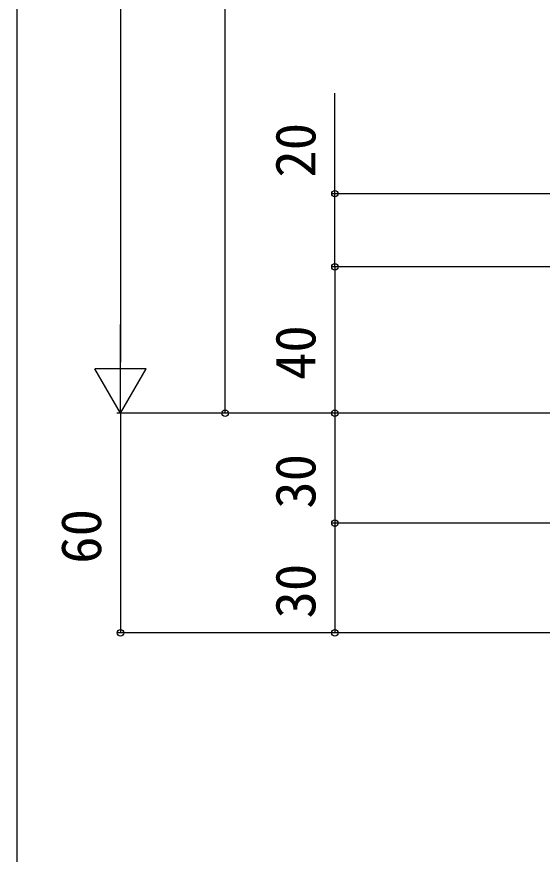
# Model space of a CAD drawing. Units: millimetres, scale not verified. Extents: x -875 to 875, y -1299 to 1292.
# Drawn here: x -875 to -731.3, y 1.1 to 230 of the extents above; entities that cross this region are included whole.
import ezdxf
from ezdxf.enums import TextEntityAlignment as Align

# ---------------------------------------------------------------- set-up
doc = ezdxf.new("R2010")
doc.units = ezdxf.units.MM
doc.header["$LTSCALE"] = 8
doc.layers.add('0-8_YKK_D', color=6, linetype='Continuous')
doc.layers.add('0-9_YKK_ZWAK', color=7, linetype='Continuous')
doc.styles.add('ＭＳ ゴシック', font='')
doc.styles.get('ＭＳ ゴシック').set_extended_font_data('MS Gothic')

msp = doc.modelspace()

# ---------------------------------------------------------------- linework, layer by layer
at = {"layer": '0-8_YKK_D'}
for p, q in [((-846.626, 957.598), (-846.626, 135.599)), ((-818.023, 121.598), (-818.023, 871.598)), ((-623.023, 181.599), (-789.023, 181.599)), ((-623.023, 161.599), (-789.023, 161.599)), ((-623.023, 161.599), (-789.023, 161.599)), ((-788.023, 161.599), (-788.023, 121.599)), ((-846.626, 121.599), (-846.626, 145.847)), ((-846.626, 121.599), (-853.626, 133.723)), ((-839.626, 133.723), (-853.626, 133.723)), ((-846.626, 121.599), (-839.626, 133.723)), ((-697.023, 121.599), (-847.626, 121.599)), ((-697.023, 121.599), (-847.626, 121.599)), ((-846.626, 121.599), (-846.626, 61.599)), ((-764.023, 121.598), (-819.023, 121.598)), ((-697.023, 121.599), (-789.023, 121.599)), ((-697.023, 121.599), (-789.023, 121.599)), ((-788.023, 121.599), (-788.023, 91.599)), ((-681.523, 91.599), (-789.023, 91.599)), ((-681.523, 91.599), (-789.023, 91.599)), ((-788.023, 91.599), (-788.023, 61.599)), ((-698.523, 61.599), (-847.626, 61.599)), ((-698.523, 61.599), (-789.023, 61.599))]:
    msp.add_line(p, q, dxfattribs=at)
msp.add_lwpolyline([(-788.023, 161.599), (-788.023, 181.599), (-788.023, 209.042)], dxfattribs=at)
for centre in [(-788.023, 181.599), (-788.023, 161.599), (-788.023, 161.599), (-818.023, 121.598), (-788.023, 121.599), (-788.023, 121.599), (-788.023, 91.599), (-788.023, 91.599), (-846.626, 61.599), (-788.023, 61.599)]:
    msp.add_circle(centre, 0.875, dxfattribs=at)
at = {"layer": '0-9_YKK_ZWAK'}
msp.add_line((-875, 1250.8), (-875, -1299.2), dxfattribs=at)

# ---------------------------------------------------------------- texts
at = {"layer": '0-8_YKK_D', "style": 'ＭＳ ゴシック'}
for s, p in [('20', (-790.023, 185.991)), ('40', (-790.023, 130.69)), ('30', (-790.023, 95.519)), ('60', (-848.626, 80.476)), ('30', (-790.023, 65.519))]:
    msp.add_text(s, height=11, rotation=90, dxfattribs=at).set_placement(p, align=Align.BOTTOM_LEFT)

doc.saveas('drawing.dxf')
